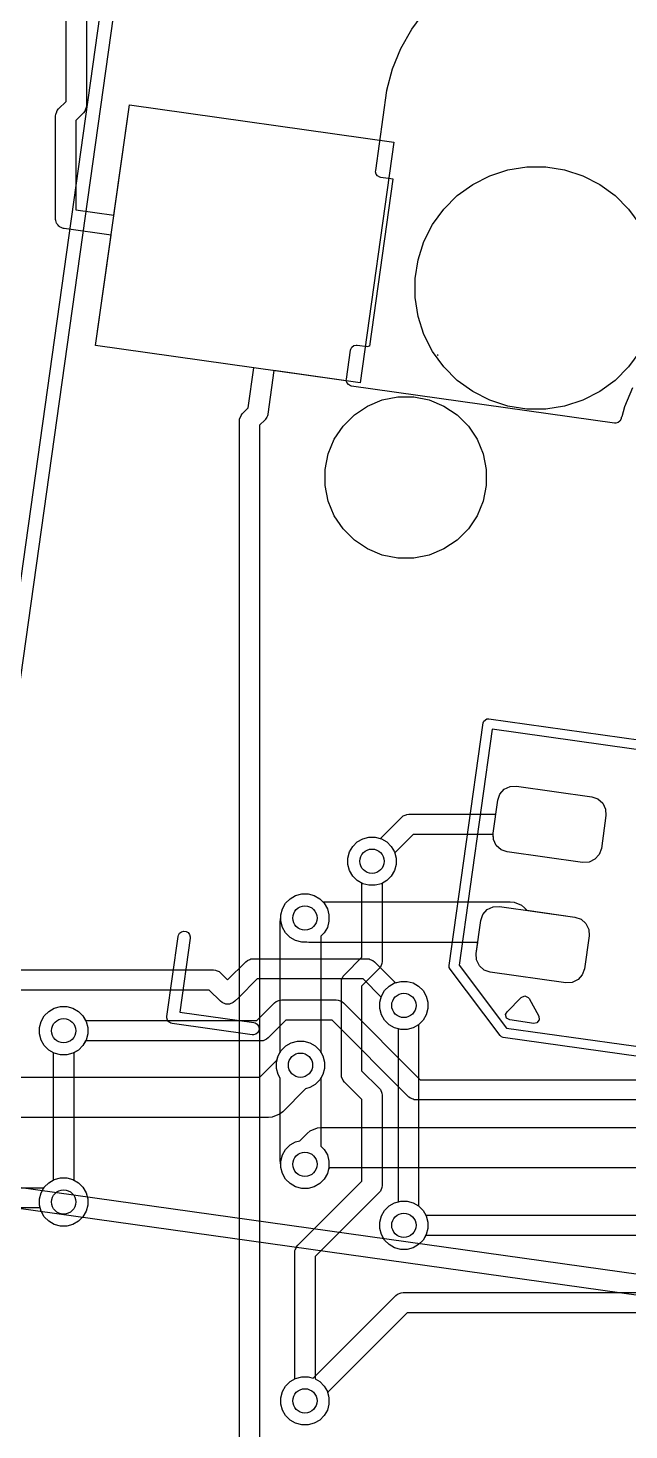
# Model space of a CAD drawing. Header units: millimetres. Extents: x 14 to 286, y -133 to -45.
# Drawn here: x 84.28 to 91.7, y -108.52 to -91.22 of the extents above; entities that cross this region are included whole.
import ezdxf

# ---------------------------------------------------------------- set-up
doc = ezdxf.new("R2010")
doc.units = ezdxf.units.MM
for name, color, linetype, true_color in [('B.Cu', 153, 'CONTINUOUS', 0x4d7fc4), ('B.Mask', 4, 'CONTINUOUS', 0x02ffee), ('B.Paste', 132, 'CONTINUOUS', 0x00c2c2), ('B.Silkscreen', 31, 'CONTINUOUS', 0xe8b2a7), ('F.Cu', 13, 'CONTINUOUS', 0xc83434), ('F.Mask', 201, 'CONTINUOUS', 0xd864ff), ('F.Paste', 253, 'CONTINUOUS', 0xb4a09a), ('F.Silkscreen', 41, 'CONTINUOUS', 0xf2eda1), ('User.Drawings', 9, 'CONTINUOUS', 0xc2c2c2)]:
    doc.layers.add(name, color=color, linetype=linetype, true_color=true_color)

msp = doc.modelspace()

# ---------------------------------------------------------------- linework, layer by layer
at = {"layer": 'B.Cu', "linetype": 'CONTINUOUS'}
for p, q in [((84.7488, -92.123724), (84.7488, -90.912577)), ((84.9988, -90.912577), (84.9988, -92.1755)), ((84.627751, -92.263888), (84.638866, -92.237054)), ((84.638866, -92.237054), (84.638871, -92.237048)), ((84.638871, -92.237048), (84.654412, -92.218112)), ((84.654412, -92.218112), (84.7488, -92.123724)), ((84.992305, -92.209767), (84.977734, -92.244946)), ((84.996398, -92.199887), (84.992305, -92.209767)), ((84.9988, -92.1755), (84.996398, -92.199886)), ((84.996398, -92.199886), (84.996398, -92.199887)), ((85.337927, -93.52862), (85.529286, -92.167031)), ((85.529286, -92.167031), (88.797171, -92.626303)), ((84.6178, -92.3065), (84.620202, -92.282114)), ((84.6178, -93.5712), (84.6178, -92.3065)), ((84.620202, -92.282114), (84.625554, -92.269194)), ((84.625554, -92.269194), (84.627751, -92.263888)), ((84.962188, -92.263888), (84.8678, -92.358276)), ((84.8678, -92.358276), (84.8678, -93.46254)), ((84.977728, -92.244951), (84.962188, -92.263888)), ((84.977734, -92.244946), (84.977728, -92.244951)), ((88.797171, -92.626303), (88.379652, -95.597107)), ((84.618293, -93.576206), (84.6178, -93.5712)), ((84.618001, -93.578284), (84.618293, -93.576206)), ((84.618803, -93.581386), (84.618001, -93.578284)), ((84.620202, -93.595586), (84.618803, -93.581386)), ((84.626253, -93.610195), (84.620202, -93.595586)), ((84.630212, -93.625504), (84.626253, -93.610195)), ((84.8678, -93.46254), (85.337927, -93.52862)), ((84.635501, -93.632523), (84.630212, -93.625504)), ((84.638866, -93.640646), (84.635501, -93.632523)), ((84.650049, -93.651829), (84.638866, -93.640646)), ((84.659564, -93.664456), (84.650049, -93.651829)), ((84.667136, -93.668916), (84.659564, -93.664456)), ((84.673354, -93.675134), (84.667136, -93.668916)), ((84.687965, -93.681186), (84.673354, -93.675134)), ((84.701587, -93.68921), (84.687965, -93.681186)), ((84.715452, -93.692571), (84.701587, -93.68921)), ((84.718414, -93.693798), (84.715452, -93.692571)), ((84.720513, -93.693798), (84.718414, -93.693798)), ((84.725401, -93.694983), (84.720513, -93.693798)), ((85.303134, -93.776186), (84.725401, -93.694983)), ((85.111767, -95.137835), (85.303134, -93.776186)), ((87.067549, -95.412702), (85.111767, -95.137835)), ((86.998054, -95.907168), (87.067549, -95.412702)), ((87.315115, -95.447495), (87.239783, -95.983497)), ((88.379652, -95.597107), (87.315115, -95.447495)), ((86.890002, -96.045014), (86.908666, -95.999954)), ((86.908666, -95.999954), (86.908671, -95.999948)), ((86.908671, -95.999948), (86.924212, -95.981012)), ((86.924212, -95.981012), (86.998054, -95.907168)), ((87.219375, -96.036104), (87.211137, -96.046142)), ((87.219934, -96.035546), (87.219375, -96.036104)), ((87.225985, -96.020936), (87.219934, -96.035546)), ((87.234011, -96.007312), (87.225985, -96.020936)), ((87.237371, -95.993447), (87.234011, -96.007312)), ((87.238598, -95.990486), (87.237371, -95.993447)), ((87.239783, -95.983497), (87.238598, -95.988386)), ((87.238598, -95.988386), (87.238598, -95.990486)), ((86.8876, -96.0694), (86.890002, -96.045014)), ((86.8876, -110.4921), (86.8876, -96.0694)), ((87.204288, -96.054489), (87.1376, -96.121176)), ((87.1376, -96.121176), (87.1376, -110.440323)), ((87.207319, -96.050795), (87.204288, -96.054489)), ((87.209257, -96.049335), (87.207319, -96.050795)), ((87.211137, -96.046142), (87.209257, -96.049335)), ((88.343572, -101.265494), (88.411395, -101.226336)), ((88.411395, -101.226336), (88.487042, -101.206067)), ((88.487042, -101.206067), (88.565358, -101.206067)), ((88.565358, -101.206067), (88.641005, -101.226336)), ((88.641005, -101.226336), (88.708828, -101.265494)), ((88.228767, -101.464342), (88.249036, -101.388695)), ((88.249036, -101.388695), (88.288194, -101.320872)), ((88.288194, -101.320872), (88.343572, -101.265494)), ((88.708828, -101.265494), (88.764206, -101.320872)), ((88.764206, -101.320872), (88.803364, -101.388695)), ((88.803364, -101.388695), (88.823633, -101.464342)), ((88.228767, -101.542658), (88.228767, -101.464342)), ((88.249036, -101.618305), (88.228767, -101.542658)), ((88.823633, -101.542658), (88.803364, -101.618305)), ((88.823633, -101.464342), (88.823633, -101.542658)), ((88.288194, -101.686128), (88.249036, -101.618305)), ((88.343572, -101.741506), (88.288194, -101.686128)), ((88.4012, -101.774777), (88.343572, -101.741506)), ((88.708828, -101.741506), (88.6512, -101.774777)), ((88.764206, -101.686128), (88.708828, -101.741506)), ((88.803364, -101.618305), (88.764206, -101.686128)), ((87.514472, -101.967194), (87.582295, -101.928036)), ((87.582295, -101.928036), (87.657942, -101.907767)), ((87.657942, -101.907767), (87.736258, -101.907767)), ((87.736258, -101.907767), (87.811905, -101.928036)), ((87.811905, -101.928036), (87.879728, -101.967194)), ((88.4012, -102.688423), (88.4012, -101.774777)), ((88.6512, -101.774777), (88.6512, -102.7402)), ((87.399667, -102.166042), (87.419936, -102.090395)), ((87.419936, -102.090395), (87.459094, -102.022572)), ((87.459094, -102.022572), (87.514472, -101.967194)), ((87.879728, -101.967194), (87.935106, -102.022572)), ((87.935106, -102.022572), (87.974264, -102.090395)), ((87.974264, -102.090395), (87.994533, -102.166042)), ((87.3928, -102.2595), (87.397604, -102.210727)), ((87.3928, -103.859446), (87.3928, -102.2595)), ((87.397604, -102.210727), (87.399667, -102.205746)), ((87.399667, -102.205746), (87.399667, -102.166042)), ((87.994533, -102.244358), (87.974264, -102.320005)), ((87.994533, -102.166042), (87.994533, -102.244358)), ((87.935106, -102.387828), (87.8928, -102.430134)), ((87.8928, -102.430134), (87.8928, -103.859446)), ((87.974264, -102.320005), (87.935106, -102.387828)), ((88.184512, -102.905112), (88.4012, -102.688423)), ((88.648798, -102.764586), (88.630134, -102.809646)), ((88.6512, -102.7402), (88.648798, -102.764586)), ((88.150302, -102.969114), (88.168966, -102.924054)), ((88.168966, -102.924054), (88.168971, -102.924048)), ((88.168971, -102.924048), (88.184512, -102.905112)), ((88.614588, -102.828589), (88.3979, -103.045276)), ((88.630133, -102.809647), (88.614588, -102.828589)), ((88.630134, -102.809646), (88.630133, -102.809647)), ((88.1479, -102.9935), (88.150302, -102.969114)), ((88.1479, -104.1407), (88.1479, -102.9935)), ((88.3979, -103.045276), (88.3979, -104.088924)), ((88.642036, -103.168895), (88.681194, -103.101072)), ((88.681194, -103.101072), (88.736572, -103.045694)), ((88.736572, -103.045694), (88.804395, -103.006536)), ((88.804395, -103.006536), (88.880042, -102.986267)), ((88.880042, -102.986267), (88.958358, -102.986267)), ((88.958358, -102.986267), (89.034005, -103.006536)), ((89.034005, -103.006536), (89.101828, -103.045694)), ((89.101828, -103.045694), (89.157206, -103.101072)), ((89.157206, -103.101072), (89.196364, -103.168895)), ((84.602295, -103.319136), (84.677942, -103.298867)), ((84.677942, -103.298867), (84.756258, -103.298867)), ((84.756258, -103.298867), (84.831905, -103.319136)), ((88.621767, -103.244542), (88.642036, -103.168895)), ((88.621767, -103.322858), (88.621767, -103.244542)), ((89.196364, -103.168895), (89.216633, -103.244542)), ((89.216633, -103.244542), (89.216633, -103.322858)), ((84.419667, -103.557142), (84.439936, -103.481495)), ((84.439936, -103.481495), (84.479094, -103.413672)), ((84.479094, -103.413672), (84.534472, -103.358294)), ((84.534472, -103.358294), (84.602295, -103.319136)), ((84.831905, -103.319136), (84.899728, -103.358294)), ((84.899728, -103.358294), (84.955106, -103.413672)), ((84.955106, -103.413672), (84.994264, -103.481495)), ((84.994264, -103.481495), (85.014533, -103.557142)), ((88.642036, -103.398505), (88.621767, -103.322858)), ((88.681194, -103.466328), (88.642036, -103.398505)), ((88.736572, -103.521706), (88.681194, -103.466328)), ((89.157206, -103.466328), (89.101828, -103.521706)), ((89.196364, -103.398505), (89.157206, -103.466328)), ((89.216633, -103.322858), (89.196364, -103.398505)), ((84.419667, -103.635458), (84.419667, -103.557142)), ((84.439936, -103.711105), (84.419667, -103.635458)), ((85.014533, -103.635458), (84.994264, -103.711105)), ((85.014533, -103.557142), (85.014533, -103.635458)), ((88.804395, -103.560864), (88.736572, -103.521706)), ((88.8514, -103.573458), (88.804395, -103.560864)), ((88.8514, -105.707441), (88.8514, -103.573458)), ((89.101828, -103.521706), (89.1014, -103.521953)), ((89.1014, -103.521953), (89.1014, -105.758946)), ((84.479094, -103.778928), (84.439936, -103.711105)), ((84.534472, -103.834306), (84.479094, -103.778928)), ((84.955106, -103.778928), (84.899728, -103.834306)), ((84.994264, -103.711105), (84.955106, -103.778928)), ((84.5921, -103.867577), (84.534472, -103.834306)), ((84.5921, -105.438622), (84.5921, -103.867577)), ((84.899728, -103.834306), (84.8421, -103.867577)), ((84.8421, -103.867577), (84.8421, -105.438622)), ((87.345367, -103.982142), (87.365636, -103.906495)), ((87.345367, -104.060458), (87.345367, -103.982142)), ((87.365636, -103.906495), (87.3928, -103.859446)), ((87.8928, -103.859446), (87.919964, -103.906495)), ((87.919964, -103.906495), (87.940233, -103.982142)), ((87.940233, -103.982142), (87.940233, -104.060458)), ((87.365636, -104.136105), (87.345367, -104.060458)), ((87.3928, -104.183153), (87.365636, -104.136105)), ((87.919964, -104.136105), (87.8928, -104.183153)), ((87.940233, -104.060458), (87.919964, -104.136105)), ((88.150302, -104.165086), (88.1479, -104.1407)), ((88.168966, -104.210146), (88.150302, -104.165086)), ((88.3979, -104.088924), (88.613088, -104.304112)), ((87.3928, -105.19), (87.3928, -104.183153)), ((87.8928, -104.183153), (87.8928, -105.019366)), ((88.168971, -104.210151), (88.168966, -104.210146)), ((88.184512, -104.229088), (88.168971, -104.210151)), ((88.3997, -104.444276), (88.184512, -104.229088)), ((88.613088, -104.304112), (88.628628, -104.323048)), ((88.628628, -104.323048), (88.628634, -104.323054)), ((88.628634, -104.323054), (88.647298, -104.368114)), ((88.3997, -105.453724), (88.3997, -104.444276)), ((88.647298, -104.368114), (88.6497, -104.3925)), ((88.6497, -104.3925), (88.6497, -105.5055)), ((87.8928, -105.019366), (87.935106, -105.061672)), ((87.397604, -105.238773), (87.3928, -105.19)), ((87.935106, -105.061672), (87.974264, -105.129495)), ((87.974264, -105.129495), (87.994533, -105.205142)), ((87.994533, -105.205142), (87.994533, -105.283458)), ((87.399667, -105.243753), (87.397604, -105.238773)), ((87.399667, -105.283458), (87.399667, -105.243753)), ((87.419936, -105.359105), (87.399667, -105.283458)), ((87.459094, -105.426928), (87.419936, -105.359105)), ((87.974264, -105.359105), (87.935106, -105.426928)), ((87.994533, -105.283458), (87.974264, -105.359105)), ((84.439936, -105.595095), (84.479094, -105.527272)), ((84.479094, -105.527272), (84.534472, -105.471894)), ((84.534472, -105.471894), (84.5921, -105.438622)), ((84.8421, -105.438622), (84.899728, -105.471894)), ((84.899728, -105.471894), (84.955106, -105.527272)), ((84.955106, -105.527272), (84.994264, -105.595095)), ((87.514472, -105.482306), (87.459094, -105.426928)), ((87.582295, -105.521464), (87.514472, -105.482306)), ((87.657942, -105.541733), (87.582295, -105.521464)), ((87.608712, -106.244712), (88.3997, -105.453724)), ((87.736258, -105.541733), (87.657942, -105.541733)), ((87.811905, -105.521464), (87.736258, -105.541733)), ((87.879728, -105.482306), (87.811905, -105.521464)), ((87.935106, -105.426928), (87.879728, -105.482306)), ((88.647298, -105.529886), (88.628634, -105.574946)), ((88.6497, -105.5055), (88.647298, -105.529886)), ((84.419667, -105.670742), (84.439936, -105.595095)), ((84.419667, -105.749058), (84.419667, -105.670742)), ((84.994264, -105.595095), (85.014533, -105.670742)), ((85.014533, -105.670742), (85.014533, -105.749058)), ((88.613088, -105.593888), (87.8221, -106.384876)), ((88.628628, -105.574951), (88.613088, -105.593888)), ((88.628634, -105.574946), (88.628628, -105.574951)), ((88.736572, -105.759194), (88.804395, -105.720036)), ((88.804395, -105.720036), (88.8514, -105.707441)), ((84.439936, -105.824705), (84.419667, -105.749058)), ((84.479094, -105.892528), (84.439936, -105.824705)), ((84.534472, -105.947906), (84.479094, -105.892528)), ((84.955106, -105.892528), (84.899728, -105.947906)), ((84.994264, -105.824705), (84.955106, -105.892528)), ((85.014533, -105.749058), (84.994264, -105.824705)), ((88.621767, -105.958042), (88.642036, -105.882395)), ((88.642036, -105.882395), (88.681194, -105.814572)), ((88.681194, -105.814572), (88.736572, -105.759194)), ((89.1014, -105.758946), (89.101828, -105.759194)), ((89.101828, -105.759194), (89.157206, -105.814572)), ((89.157206, -105.814572), (89.196364, -105.882395)), ((89.196364, -105.882395), (89.216633, -105.958042)), ((84.602295, -105.987064), (84.534472, -105.947906)), ((84.677942, -106.007333), (84.602295, -105.987064)), ((84.756258, -106.007333), (84.677942, -106.007333)), ((84.831905, -105.987064), (84.756258, -106.007333)), ((84.899728, -105.947906), (84.831905, -105.987064)), ((88.621767, -106.036358), (88.621767, -105.958042)), ((88.642036, -106.112005), (88.621767, -106.036358)), ((89.216633, -106.036358), (89.196364, -106.112005)), ((89.216633, -105.958042), (89.216633, -106.036358)), ((87.593171, -106.263648), (87.608712, -106.244712)), ((88.681194, -106.179828), (88.642036, -106.112005)), ((88.736572, -106.235206), (88.681194, -106.179828)), ((88.804395, -106.274364), (88.736572, -106.235206)), ((89.101828, -106.235206), (89.034005, -106.274364)), ((89.157206, -106.179828), (89.101828, -106.235206)), ((89.196364, -106.112005), (89.157206, -106.179828)), ((87.5721, -106.3331), (87.574502, -106.308714)), ((87.5721, -107.893622), (87.5721, -106.3331)), ((87.574502, -106.308714), (87.577737, -106.300905)), ((87.577737, -106.300905), (87.583432, -106.287154)), ((87.583432, -106.287154), (87.593166, -106.263654)), ((87.593166, -106.263654), (87.593171, -106.263648)), ((87.8221, -106.384876), (87.8221, -107.893622)), ((88.880042, -106.294633), (88.804395, -106.274364)), ((88.958358, -106.294633), (88.880042, -106.294633)), ((89.034005, -106.274364), (88.958358, -106.294633)), ((87.419936, -108.050095), (87.459094, -107.982272)), ((87.459094, -107.982272), (87.514472, -107.926894)), ((87.514472, -107.926894), (87.5721, -107.893622)), ((87.8221, -107.893622), (87.879728, -107.926894)), ((87.879728, -107.926894), (87.935106, -107.982272)), ((87.935106, -107.982272), (87.974264, -108.050095)), ((87.399667, -108.125742), (87.419936, -108.050095)), ((87.399667, -108.204058), (87.399667, -108.125742)), ((87.974264, -108.050095), (87.994533, -108.125742)), ((87.994533, -108.125742), (87.994533, -108.204058)), ((87.419936, -108.279705), (87.399667, -108.204058)), ((87.459094, -108.347528), (87.419936, -108.279705)), ((87.974264, -108.279705), (87.935106, -108.347528)), ((87.994533, -108.204058), (87.974264, -108.279705)), ((87.514472, -108.402906), (87.459094, -108.347528)), ((87.582295, -108.442064), (87.514472, -108.402906)), ((87.657942, -108.462333), (87.582295, -108.442064)), ((87.736258, -108.462333), (87.657942, -108.462333)), ((87.811905, -108.442064), (87.736258, -108.462333)), ((87.879728, -108.402906), (87.811905, -108.442064)), ((87.935106, -108.347528), (87.879728, -108.402906))]:
    msp.add_line(p, q, dxfattribs=at)
at = {"layer": 'B.Cu'}
for centre in [(88.5262, -101.5035), (87.6971, -102.2052), (88.9192, -103.2837), (84.7171, -103.5963), (87.6428, -104.0213), (87.6971, -105.2443), (84.7171, -105.7099), (88.9192, -105.9972), (87.6971, -108.1649)]:
    msp.add_circle(centre, 0.15, dxfattribs=at)
at = {"layer": 'B.Mask', "linetype": 'CONTINUOUS'}
for p, q in [((85.111767, -95.137835), (85.529286, -92.167031)), ((85.529286, -92.167031), (88.797171, -92.626303)), ((88.797171, -92.626303), (88.379652, -95.597107)), ((89.76973, -93.14931), (89.979453, -93.042451)), ((89.979453, -93.042451), (90.20331, -92.969715)), ((90.20331, -92.969715), (90.435789, -92.932894)), ((90.435789, -92.932894), (90.671167, -92.932894)), ((90.671167, -92.932894), (90.903646, -92.969715)), ((90.903646, -92.969715), (91.127503, -93.042451)), ((91.127503, -93.042451), (91.337226, -93.14931)), ((89.579306, -93.287661), (89.76973, -93.14931)), ((91.337226, -93.14931), (91.52765, -93.287661)), ((89.412869, -93.454098), (89.579306, -93.287661)), ((91.52765, -93.287661), (91.694087, -93.454098)), ((89.274518, -93.644522), (89.412869, -93.454098)), ((91.694087, -93.454098), (91.832438, -93.644522)), ((89.167659, -93.854245), (89.274518, -93.644522)), ((89.094923, -94.078102), (89.167659, -93.854245)), ((89.058102, -94.310581), (89.094923, -94.078102)), ((89.058102, -94.545959), (89.058102, -94.310581)), ((89.094923, -94.778438), (89.058102, -94.545959)), ((89.167659, -95.002295), (89.094923, -94.778438)), ((89.274518, -95.212018), (89.167659, -95.002295)), ((88.379652, -95.597107), (85.111767, -95.137835)), ((89.412869, -95.402442), (89.274518, -95.212018)), ((91.832438, -95.212018), (91.694087, -95.402442)), ((89.579306, -95.568879), (89.412869, -95.402442)), ((91.694087, -95.402442), (91.52765, -95.568879)), ((89.76973, -95.70723), (89.579306, -95.568879)), ((91.52765, -95.568879), (91.337226, -95.70723)), ((88.470941, -95.88488), (88.652053, -95.809861)), ((88.652053, -95.809861), (88.844321, -95.771616)), ((88.844321, -95.771616), (89.040355, -95.771616)), ((89.040355, -95.771616), (89.232623, -95.809861)), ((89.232623, -95.809861), (89.413735, -95.88488)), ((89.979453, -95.814089), (89.76973, -95.70723)), ((90.20331, -95.886825), (89.979453, -95.814089)), ((91.127503, -95.814089), (90.903646, -95.886825)), ((91.337226, -95.70723), (91.127503, -95.814089)), ((88.169328, -96.132408), (88.307945, -95.993791)), ((88.307945, -95.993791), (88.470941, -95.88488)), ((89.413735, -95.88488), (89.576731, -95.993791)), ((89.576731, -95.993791), (89.715348, -96.132408)), ((90.435789, -95.923646), (90.20331, -95.886825)), ((90.671167, -95.923646), (90.435789, -95.923646)), ((90.903646, -95.886825), (90.671167, -95.923646)), ((88.060417, -96.295404), (88.169328, -96.132408)), ((89.715348, -96.132408), (89.824259, -96.295404)), ((87.985398, -96.476516), (88.060417, -96.295404)), ((89.824259, -96.295404), (89.899278, -96.476516)), ((87.947153, -96.668784), (87.985398, -96.476516)), ((89.899278, -96.476516), (89.937523, -96.668784)), ((87.947153, -96.864818), (87.947153, -96.668784)), ((89.937523, -96.668784), (89.937523, -96.864818)), ((87.985398, -97.057086), (87.947153, -96.864818)), ((89.937523, -96.864818), (89.899278, -97.057086)), ((88.060417, -97.238198), (87.985398, -97.057086)), ((89.899278, -97.057086), (89.824259, -97.238198)), ((88.169328, -97.401194), (88.060417, -97.238198)), ((89.824259, -97.238198), (89.715348, -97.401194)), ((88.307945, -97.539811), (88.169328, -97.401194)), ((89.715348, -97.401194), (89.576731, -97.539811)), ((88.470941, -97.648722), (88.307945, -97.539811)), ((89.576731, -97.539811), (89.413735, -97.648722)), ((88.652053, -97.723741), (88.470941, -97.648722)), ((88.844321, -97.761986), (88.652053, -97.723741)), ((89.040355, -97.761986), (88.844321, -97.761986)), ((89.232623, -97.723741), (89.040355, -97.761986)), ((89.413735, -97.648722), (89.232623, -97.723741))]:
    msp.add_line(p, q, dxfattribs=at)
at = {"layer": 'B.Paste', "linetype": 'CONTINUOUS'}
for p, q in [((85.111767, -95.137835), (85.529286, -92.167031)), ((85.529286, -92.167031), (88.797171, -92.626303)), ((88.797171, -92.626303), (88.379652, -95.597107)), ((88.379652, -95.597107), (85.111767, -95.137835))]:
    msp.add_line(p, q, dxfattribs=at)
at = {"layer": 'B.Silkscreen', "linetype": 'CONTINUOUS'}
for p, q in [((89.015905, -91.233308), (89.179874, -91.016601)), ((88.881626, -91.469564), (89.015905, -91.233308)), ((88.779332, -91.721326), (88.881626, -91.469564)), ((88.710776, -91.984286), (88.779332, -91.721326)), ((88.570989, -92.978249), (88.710162, -91.987981)), ((88.710162, -91.987981), (88.710871, -91.985051)), ((88.710871, -91.985051), (88.710776, -91.984286)), ((88.498911, -95.143724), (88.788314, -93.084528)), ((88.570379, -92.992939), (88.570989, -92.978249)), ((88.577707, -93.021271), (88.570379, -92.992939)), ((88.595318, -93.044641), (88.577707, -93.021271)), ((88.620532, -93.059494), (88.595318, -93.044641)), ((88.634821, -93.062957), (88.620532, -93.059494)), ((88.788314, -93.084528), (88.634821, -93.062957)), ((88.262704, -95.18216), (88.277557, -95.156946)), ((88.277557, -95.156946), (88.300927, -95.139335)), ((88.300927, -95.139335), (88.302454, -95.13894)), ((88.302454, -95.13894), (88.329259, -95.132007)), ((88.329259, -95.132007), (88.343949, -95.132617)), ((88.343949, -95.132617), (88.469328, -95.150238)), ((88.469328, -95.150238), (88.495123, -95.143567)), ((88.495123, -95.143567), (88.498911, -95.143724)), ((88.209139, -95.552946), (88.259241, -95.19645)), ((88.259241, -95.19645), (88.262704, -95.18216)), ((89.33411, -95.251424), (89.333059, -95.25648)), ((89.333059, -95.25648), (89.343407, -95.257934)), ((89.343407, -95.257934), (89.33411, -95.251424)), ((88.208529, -95.567636), (88.209139, -95.552946)), ((88.215857, -95.595968), (88.208529, -95.567636)), ((88.233468, -95.619338), (88.215857, -95.595968)), ((88.258682, -95.634191), (88.233468, -95.619338)), ((88.272971, -95.637654), (88.258682, -95.634191)), ((91.52105, -96.094142), (88.272971, -95.637654)), ((91.74399, -95.659502), (91.644979, -95.896012)), ((91.604634, -96.027954), (91.602295, -96.044599)), ((91.610318, -96.019437), (91.604634, -96.027954)), ((91.644979, -95.896012), (91.610318, -96.019437)), ((91.53574, -96.094752), (91.52105, -96.094142)), ((91.564072, -96.087424), (91.53574, -96.094752)), ((91.587442, -96.069813), (91.564072, -96.087424)), ((91.602295, -96.044599), (91.587442, -96.069813))]:
    msp.add_line(p, q, dxfattribs=at)
at = {"layer": 'F.Cu', "linetype": 'CONTINUOUS'}
for p, q in [((90.078199, -100.751105), (90.10457, -100.67559)), ((90.10457, -100.67559), (90.157831, -100.615915)), ((90.157831, -100.615915), (90.229876, -100.581166)), ((90.229876, -100.581166), (90.309734, -100.576631)), ((90.309734, -100.576631), (91.240586, -100.707453)), ((91.240586, -100.707453), (91.316101, -100.733825)), ((90.054027, -100.9231), (90.078199, -100.751105)), ((91.316101, -100.733825), (91.375776, -100.787086)), ((91.375776, -100.787086), (91.410525, -100.859131)), ((91.410525, -100.859131), (91.41506, -100.938989)), ((88.629634, -101.223289), (88.893212, -100.959712)), ((88.893212, -100.959712), (88.912148, -100.944171)), ((88.912148, -100.944171), (88.912154, -100.944166)), ((88.912154, -100.944166), (88.949022, -100.928895)), ((88.949022, -100.928895), (88.957213, -100.925502)), ((88.957213, -100.925502), (88.957214, -100.925502)), ((88.957214, -100.925502), (88.9816, -100.9231)), ((88.9816, -100.9231), (90.054027, -100.9231)), ((91.41506, -100.938989), (91.357999, -101.344999)), ((88.343572, -101.265494), (88.411395, -101.226336)), ((88.411395, -101.226336), (88.487042, -101.206067)), ((88.487042, -101.206067), (88.565358, -101.206067)), ((88.565358, -101.206067), (88.629634, -101.223289)), ((89.033376, -101.1731), (88.80641, -101.400065)), ((90.022046, -101.1731), (89.033376, -101.1731)), ((90.025673, -101.236973), (90.022046, -101.1731)), ((88.228767, -101.464342), (88.249036, -101.388695)), ((88.249036, -101.388695), (88.288194, -101.320872)), ((88.288194, -101.320872), (88.343572, -101.265494)), ((88.80641, -101.400065), (88.823633, -101.464342)), ((90.060422, -101.309018), (90.025673, -101.236973)), ((90.120097, -101.362279), (90.060422, -101.309018)), ((90.195612, -101.388651), (90.120097, -101.362279)), ((91.126464, -101.519473), (90.195612, -101.388651)), ((91.357999, -101.344999), (91.331628, -101.420514)), ((88.228767, -101.542658), (88.228767, -101.464342)), ((88.249036, -101.618305), (88.228767, -101.542658)), ((88.823633, -101.542658), (88.803364, -101.618305)), ((88.823633, -101.464342), (88.823633, -101.542658)), ((91.206322, -101.514938), (91.126464, -101.519473)), ((91.278367, -101.480189), (91.206322, -101.514938)), ((91.331628, -101.420514), (91.278367, -101.480189)), ((88.288194, -101.686128), (88.249036, -101.618305)), ((88.343572, -101.741506), (88.288194, -101.686128)), ((88.411395, -101.780664), (88.343572, -101.741506)), ((88.708828, -101.741506), (88.641005, -101.780664)), ((88.764206, -101.686128), (88.708828, -101.741506)), ((88.803364, -101.618305), (88.764206, -101.686128)), ((87.514472, -101.967194), (87.582295, -101.928036)), ((87.582295, -101.928036), (87.657942, -101.907767)), ((87.657942, -101.907767), (87.736258, -101.907767)), ((87.736258, -101.907767), (87.811905, -101.928036)), ((87.811905, -101.928036), (87.879728, -101.967194)), ((88.487042, -101.800933), (88.411395, -101.780664)), ((88.565358, -101.800933), (88.487042, -101.800933)), ((88.641005, -101.780664), (88.565358, -101.800933)), ((87.399667, -102.166042), (87.419936, -102.090395)), ((87.419936, -102.090395), (87.459094, -102.022572)), ((87.459094, -102.022572), (87.514472, -101.967194)), ((87.879728, -101.967194), (87.917834, -102.0053)), ((87.917834, -102.0053), (90.2311, -102.0053)), ((90.2311, -102.0053), (90.279873, -102.010104)), ((90.279873, -102.010104), (90.369993, -102.047433)), ((90.369993, -102.047433), (90.369997, -102.047437)), ((90.369997, -102.047437), (90.407877, -102.078523)), ((90.407877, -102.078523), (90.438875, -102.109521)), ((87.399667, -102.244358), (87.399667, -102.166042)), ((87.419936, -102.320005), (87.399667, -102.244358)), ((90.438875, -102.109521), (91.031827, -102.192855)), ((91.031827, -102.192855), (91.107342, -102.219227)), ((91.107342, -102.219227), (91.167017, -102.272488)), ((91.167017, -102.272488), (91.201766, -102.344533)), ((87.459094, -102.387828), (87.419936, -102.320005)), ((87.514472, -102.443206), (87.459094, -102.387828)), ((87.582295, -102.482364), (87.514472, -102.443206)), ((91.206301, -102.424391), (91.14924, -102.830401)), ((91.201766, -102.344533), (91.206301, -102.424391)), ((87.657942, -102.502633), (87.582295, -102.482364)), ((87.720123, -102.502633), (87.657942, -102.502633)), ((87.7472, -102.5053), (87.720123, -102.502633)), ((89.831664, -102.5053), (87.7472, -102.5053)), ((89.812379, -102.642517), (89.831664, -102.5053)), ((86.7429, -102.967823), (86.967112, -102.743612)), ((86.967112, -102.743612), (86.986048, -102.728071)), ((86.986048, -102.728071), (86.986054, -102.728066)), ((86.986054, -102.728066), (87.018169, -102.714764)), ((87.018169, -102.714764), (87.031113, -102.709402)), ((87.031113, -102.709402), (87.031114, -102.709402)), ((87.031114, -102.709402), (87.0555, -102.707)), ((87.0555, -102.707), (88.4675, -102.707)), ((88.4675, -102.707), (88.491886, -102.709402)), ((88.491886, -102.709402), (88.491887, -102.709402)), ((88.491887, -102.709402), (88.504831, -102.714764)), ((88.504831, -102.714764), (88.536946, -102.728066)), ((88.536946, -102.728066), (88.536951, -102.728071)), ((88.536951, -102.728071), (88.555888, -102.743612)), ((88.555888, -102.743612), (88.815765, -103.003489)), ((89.816914, -102.722375), (89.812379, -102.642517)), ((89.851663, -102.79442), (89.816914, -102.722375)), ((82.0704, -102.8446), (86.5679, -102.8446)), ((86.5679, -102.8446), (86.592286, -102.847002)), ((86.592286, -102.847002), (86.592287, -102.847002)), ((86.592287, -102.847002), (86.602781, -102.851349)), ((86.602781, -102.851349), (86.637346, -102.865666)), ((86.637346, -102.865666), (86.637351, -102.865671)), ((86.637351, -102.865671), (86.656288, -102.881212)), ((86.656288, -102.881212), (86.7429, -102.967823)), ((87.107276, -102.957), (86.879292, -103.184983)), ((88.415724, -102.957), (87.107276, -102.957)), ((88.638989, -103.180265), (88.415724, -102.957)), ((89.911338, -102.847681), (89.851663, -102.79442)), ((89.986853, -102.874053), (89.911338, -102.847681)), ((90.917705, -103.004875), (89.986853, -102.874053)), ((91.069608, -102.965591), (90.997563, -103.00034)), ((91.122869, -102.905916), (91.069608, -102.965591)), ((91.14924, -102.830401), (91.122869, -102.905916)), ((86.516124, -103.0946), (82.159367, -103.0946)), ((86.654511, -103.232988), (86.516124, -103.0946)), ((88.815765, -103.003489), (88.880042, -102.986267)), ((88.880042, -102.986267), (88.958358, -102.986267)), ((88.958358, -102.986267), (89.034005, -103.006536)), ((89.034005, -103.006536), (89.101828, -103.045694)), ((89.101828, -103.045694), (89.157206, -103.101072)), ((89.157206, -103.101072), (89.196364, -103.168895)), ((90.997563, -103.00034), (90.917705, -103.004875)), ((84.602295, -103.319136), (84.677942, -103.298867)), ((84.677942, -103.298867), (84.756258, -103.298867)), ((84.756258, -103.298867), (84.831905, -103.319136)), ((86.673453, -103.248533), (86.654511, -103.232988)), ((86.718513, -103.267198), (86.673453, -103.248533)), ((86.767287, -103.267198), (86.718513, -103.267198)), ((86.812346, -103.248533), (86.767287, -103.267198)), ((86.831288, -103.232988), (86.812346, -103.248533)), ((86.879288, -103.184989), (86.831288, -103.232988)), ((86.879292, -103.184983), (86.879288, -103.184989)), ((87.103424, -103.4713), (87.323112, -103.251612)), ((87.323112, -103.251612), (87.342048, -103.236071)), ((87.342048, -103.236071), (87.342054, -103.236066)), ((87.342054, -103.236066), (87.373915, -103.222868)), ((87.373915, -103.222868), (87.387113, -103.217402)), ((87.387113, -103.217402), (87.387114, -103.217402)), ((87.387114, -103.217402), (87.4115, -103.215)), ((87.4115, -103.215), (88.084, -103.215)), ((88.084, -103.215), (88.108386, -103.217402)), ((88.108386, -103.217402), (88.108387, -103.217402)), ((88.108387, -103.217402), (88.121584, -103.222868)), ((88.121584, -103.222868), (88.153446, -103.236066)), ((88.153446, -103.236066), (88.153451, -103.236071)), ((88.153451, -103.236071), (88.172388, -103.251612)), ((88.172388, -103.251612), (89.121376, -104.2006)), ((88.621767, -103.244542), (88.638989, -103.180265)), ((88.621767, -103.322858), (88.621767, -103.244542)), ((89.196364, -103.168895), (89.216633, -103.244542)), ((89.216633, -103.244542), (89.216633, -103.322858)), ((84.419667, -103.557142), (84.439936, -103.481495)), ((84.439936, -103.481495), (84.479094, -103.413672)), ((84.479094, -103.413672), (84.534472, -103.358294)), ((84.534472, -103.358294), (84.602295, -103.319136)), ((84.831905, -103.319136), (84.899728, -103.358294)), ((84.899728, -103.358294), (84.955106, -103.413672)), ((84.955106, -103.413672), (84.988378, -103.4713)), ((84.988378, -103.4713), (87.103424, -103.4713)), ((87.463276, -103.465), (87.243588, -103.684688)), ((88.032224, -103.465), (87.463276, -103.465)), ((88.981212, -104.413988), (88.032224, -103.465)), ((88.642036, -103.398505), (88.621767, -103.322858)), ((88.681194, -103.466328), (88.642036, -103.398505)), ((88.736572, -103.521706), (88.681194, -103.466328)), ((89.157206, -103.466328), (89.101828, -103.521706)), ((89.196364, -103.398505), (89.157206, -103.466328)), ((89.216633, -103.322858), (89.196364, -103.398505)), ((84.419667, -103.635458), (84.419667, -103.557142)), ((84.439936, -103.711105), (84.419667, -103.635458)), ((88.804395, -103.560864), (88.736572, -103.521706)), ((88.880042, -103.581133), (88.804395, -103.560864)), ((88.958358, -103.581133), (88.880042, -103.581133)), ((89.034005, -103.560864), (88.958358, -103.581133)), ((89.101828, -103.521706), (89.034005, -103.560864)), ((84.479094, -103.778928), (84.439936, -103.711105)), ((84.534472, -103.834306), (84.479094, -103.778928)), ((84.955106, -103.778928), (84.899728, -103.834306)), ((84.988378, -103.7213), (84.955106, -103.778928)), ((87.1552, -103.7213), (84.988378, -103.7213)), ((87.179586, -103.718898), (87.1552, -103.7213)), ((87.179587, -103.718898), (87.179586, -103.718898)), ((87.1984, -103.711105), (87.179587, -103.718898)), ((87.224646, -103.700234), (87.1984, -103.711105)), ((87.224651, -103.700228), (87.224646, -103.700234)), ((87.243588, -103.684688), (87.224651, -103.700228)), ((87.404794, -103.838672), (87.460172, -103.783294)), ((87.460172, -103.783294), (87.527995, -103.744136)), ((87.527995, -103.744136), (87.603642, -103.723867)), ((87.603642, -103.723867), (87.681958, -103.723867)), ((87.681958, -103.723867), (87.757605, -103.744136)), ((87.757605, -103.744136), (87.825428, -103.783294)), ((87.825428, -103.783294), (87.880806, -103.838672)), ((84.602295, -103.873464), (84.534472, -103.834306)), ((84.677942, -103.893733), (84.602295, -103.873464)), ((84.756258, -103.893733), (84.677942, -103.893733)), ((84.831905, -103.873464), (84.756258, -103.893733)), ((84.899728, -103.834306), (84.831905, -103.873464)), ((87.142146, -104.1684), (87.351575, -103.95897)), ((87.351575, -103.95897), (87.365636, -103.906495)), ((87.365636, -103.906495), (87.404794, -103.838672)), ((87.880806, -103.838672), (87.919964, -103.906495)), ((87.919964, -103.906495), (87.940233, -103.982142)), ((87.940233, -103.982142), (87.940233, -104.060458)), ((79.260054, -104.1684), (87.142146, -104.1684)), ((87.919964, -104.136105), (87.880806, -104.203928)), ((87.940233, -104.060458), (87.919964, -104.136105)), ((87.705129, -104.312524), (87.422477, -104.595177)), ((87.757605, -104.298464), (87.705129, -104.312524)), ((87.825428, -104.259306), (87.757605, -104.298464)), ((87.880806, -104.203928), (87.825428, -104.259306)), ((89.121376, -104.2006), (94.820824, -104.2006)), ((89.000148, -104.429528), (88.981212, -104.413988)), ((89.000154, -104.429534), (89.000148, -104.429528)), ((89.032015, -104.442731), (89.000154, -104.429534)), ((89.045213, -104.448198), (89.032015, -104.442731)), ((89.045214, -104.448198), (89.045213, -104.448198)), ((89.0696, -104.4506), (89.045214, -104.448198)), ((94.8726, -104.4506), (89.0696, -104.4506)), ((87.2457, -104.6684), (79.1565, -104.6684)), ((87.294473, -104.663596), (87.2457, -104.6684)), ((87.384593, -104.626267), (87.294473, -104.663596)), ((87.384597, -104.626262), (87.384593, -104.626267)), ((87.422477, -104.595177), (87.384597, -104.626262)), ((87.634771, -104.953075), (87.724824, -104.863023)), ((87.724824, -104.863023), (87.762708, -104.831932)), ((87.762708, -104.831932), (87.852828, -104.794603)), ((87.852828, -104.794603), (87.852837, -104.794603)), ((87.852837, -104.794603), (87.9016, -104.7898)), ((87.9016, -104.7898), (108.797246, -104.7898)), ((87.459094, -105.061672), (87.514472, -105.006294)), ((87.514472, -105.006294), (87.582295, -104.967136)), ((87.582295, -104.967136), (87.634771, -104.953075)), ((87.399667, -105.205142), (87.419936, -105.129495)), ((87.399667, -105.283458), (87.399667, -105.205142)), ((87.419936, -105.129495), (87.459094, -105.061672)), ((87.419936, -105.359105), (87.399667, -105.283458)), ((87.459094, -105.426928), (87.419936, -105.359105)), ((87.974264, -105.359105), (87.935106, -105.426928)), ((87.988324, -105.306628), (87.974264, -105.359105)), ((88.005153, -105.2898), (87.988324, -105.306628)), ((108.686333, -105.2898), (88.005153, -105.2898)), ((83.3194, -105.5339), (84.475267, -105.5339)), ((84.475267, -105.5339), (84.479094, -105.527272)), ((84.479094, -105.527272), (84.534472, -105.471894)), ((84.534472, -105.471894), (84.602295, -105.432736)), ((84.602295, -105.432736), (84.677942, -105.412467)), ((84.677942, -105.412467), (84.756258, -105.412467)), ((84.756258, -105.412467), (84.831905, -105.432736)), ((84.831905, -105.432736), (84.899728, -105.471894)), ((84.899728, -105.471894), (84.955106, -105.527272)), ((84.955106, -105.527272), (84.994264, -105.595095)), ((87.514472, -105.482306), (87.459094, -105.426928)), ((87.582295, -105.521464), (87.514472, -105.482306)), ((87.657942, -105.541733), (87.582295, -105.521464)), ((87.736258, -105.541733), (87.657942, -105.541733)), ((87.811905, -105.521464), (87.736258, -105.541733)), ((87.879728, -105.482306), (87.811905, -105.521464)), ((87.935106, -105.426928), (87.879728, -105.482306)), ((84.994264, -105.595095), (85.014533, -105.670742)), ((85.014533, -105.670742), (85.014533, -105.749058)), ((88.736572, -105.759194), (88.804395, -105.720036)), ((88.804395, -105.720036), (88.880042, -105.699767)), ((88.880042, -105.699767), (88.958358, -105.699767)), ((88.958358, -105.699767), (89.034005, -105.720036)), ((89.034005, -105.720036), (89.101828, -105.759194)), ((84.429003, -105.7839), (83.371176, -105.7839)), ((84.439936, -105.824705), (84.429003, -105.7839)), ((84.479094, -105.892528), (84.439936, -105.824705)), ((84.534472, -105.947906), (84.479094, -105.892528)), ((84.955106, -105.892528), (84.899728, -105.947906)), ((84.994264, -105.824705), (84.955106, -105.892528)), ((85.014533, -105.749058), (84.994264, -105.824705)), ((88.621767, -105.958042), (88.642036, -105.882395)), ((88.642036, -105.882395), (88.681194, -105.814572)), ((88.681194, -105.814572), (88.736572, -105.759194)), ((89.101828, -105.759194), (89.157206, -105.814572)), ((89.157206, -105.814572), (89.190478, -105.8722)), ((89.190478, -105.8722), (99.582982, -105.8722)), ((84.602295, -105.987064), (84.534472, -105.947906)), ((84.677942, -106.007333), (84.602295, -105.987064)), ((84.756258, -106.007333), (84.677942, -106.007333)), ((84.831905, -105.987064), (84.756258, -106.007333)), ((84.899728, -105.947906), (84.831905, -105.987064)), ((88.621767, -106.036358), (88.621767, -105.958042)), ((88.642036, -106.112005), (88.621767, -106.036358)), ((88.681194, -106.179828), (88.642036, -106.112005)), ((88.736572, -106.235206), (88.681194, -106.179828)), ((88.804395, -106.274364), (88.736572, -106.235206)), ((89.101828, -106.235206), (89.034005, -106.274364)), ((89.157206, -106.179828), (89.101828, -106.235206)), ((89.190478, -106.1222), (89.157206, -106.179828)), ((99.547847, -106.1222), (89.190478, -106.1222)), ((88.880042, -106.294633), (88.804395, -106.274364)), ((88.958358, -106.294633), (88.880042, -106.294633)), ((89.034005, -106.274364), (88.958358, -106.294633)), ((87.800534, -107.884689), (88.820412, -106.864811)), ((88.820412, -106.864811), (88.839354, -106.849266)), ((88.839354, -106.849266), (88.884414, -106.830602)), ((88.884414, -106.830602), (88.9088, -106.8282)), ((88.9088, -106.8282), (113.727024, -106.8282)), ((88.960577, -107.0782), (87.97731, -108.061465)), ((113.7788, -107.0782), (88.960577, -107.0782)), ((87.419936, -108.050095), (87.459094, -107.982272)), ((87.459094, -107.982272), (87.514472, -107.926894)), ((87.514472, -107.926894), (87.582295, -107.887736)), ((87.582295, -107.887736), (87.657942, -107.867467)), ((87.657942, -107.867467), (87.736258, -107.867467)), ((87.736258, -107.867467), (87.800534, -107.884689)), ((87.399667, -108.125742), (87.419936, -108.050095)), ((87.399667, -108.204058), (87.399667, -108.125742)), ((87.97731, -108.061465), (87.994533, -108.125742)), ((87.994533, -108.125742), (87.994533, -108.204058)), ((87.419936, -108.279705), (87.399667, -108.204058)), ((87.459094, -108.347528), (87.419936, -108.279705)), ((87.974264, -108.279705), (87.935106, -108.347528)), ((87.994533, -108.204058), (87.974264, -108.279705)), ((87.514472, -108.402906), (87.459094, -108.347528)), ((87.582295, -108.442064), (87.514472, -108.402906)), ((87.657942, -108.462333), (87.582295, -108.442064)), ((87.736258, -108.462333), (87.657942, -108.462333)), ((87.811905, -108.442064), (87.736258, -108.462333)), ((87.879728, -108.402906), (87.811905, -108.442064)), ((87.935106, -108.347528), (87.879728, -108.402906))]:
    msp.add_line(p, q, dxfattribs=at)
at = {"layer": 'F.Cu'}
for centre in [(88.5262, -101.5035), (87.6971, -102.2052), (88.9192, -103.2837), (84.7171, -103.5963), (87.6428, -104.0213), (87.6971, -105.2443), (84.7171, -105.7099), (88.9192, -105.9972), (87.6971, -108.1649)]:
    msp.add_circle(centre, 0.15, dxfattribs=at)
at = {"layer": 'F.Mask', "linetype": 'CONTINUOUS'}
for p, q in [((89.76973, -93.14931), (89.979453, -93.042451)), ((89.979453, -93.042451), (90.20331, -92.969715)), ((90.20331, -92.969715), (90.435789, -92.932894)), ((90.435789, -92.932894), (90.671167, -92.932894)), ((90.671167, -92.932894), (90.903646, -92.969715)), ((90.903646, -92.969715), (91.127503, -93.042451)), ((91.127503, -93.042451), (91.337226, -93.14931)), ((89.579306, -93.287661), (89.76973, -93.14931)), ((91.337226, -93.14931), (91.52765, -93.287661)), ((89.412869, -93.454098), (89.579306, -93.287661)), ((91.52765, -93.287661), (91.694087, -93.454098)), ((89.274518, -93.644522), (89.412869, -93.454098)), ((91.694087, -93.454098), (91.832438, -93.644522)), ((89.167659, -93.854245), (89.274518, -93.644522)), ((89.094923, -94.078102), (89.167659, -93.854245)), ((89.058102, -94.310581), (89.094923, -94.078102)), ((89.058102, -94.545959), (89.058102, -94.310581)), ((89.094923, -94.778438), (89.058102, -94.545959)), ((89.167659, -95.002295), (89.094923, -94.778438)), ((89.274518, -95.212018), (89.167659, -95.002295)), ((89.412869, -95.402442), (89.274518, -95.212018)), ((91.832438, -95.212018), (91.694087, -95.402442)), ((89.579306, -95.568879), (89.412869, -95.402442)), ((91.694087, -95.402442), (91.52765, -95.568879)), ((89.76973, -95.70723), (89.579306, -95.568879)), ((91.52765, -95.568879), (91.337226, -95.70723)), ((88.470941, -95.88488), (88.652053, -95.809861)), ((88.652053, -95.809861), (88.844321, -95.771616)), ((88.844321, -95.771616), (89.040355, -95.771616)), ((89.040355, -95.771616), (89.232623, -95.809861)), ((89.232623, -95.809861), (89.413735, -95.88488)), ((89.979453, -95.814089), (89.76973, -95.70723)), ((90.20331, -95.886825), (89.979453, -95.814089)), ((91.127503, -95.814089), (90.903646, -95.886825)), ((91.337226, -95.70723), (91.127503, -95.814089)), ((88.169328, -96.132408), (88.307945, -95.993791)), ((88.307945, -95.993791), (88.470941, -95.88488)), ((89.413735, -95.88488), (89.576731, -95.993791)), ((89.576731, -95.993791), (89.715348, -96.132408)), ((90.435789, -95.923646), (90.20331, -95.886825)), ((90.671167, -95.923646), (90.435789, -95.923646)), ((90.903646, -95.886825), (90.671167, -95.923646)), ((88.060417, -96.295404), (88.169328, -96.132408)), ((89.715348, -96.132408), (89.824259, -96.295404)), ((87.985398, -96.476516), (88.060417, -96.295404)), ((89.824259, -96.295404), (89.899278, -96.476516)), ((87.947153, -96.668784), (87.985398, -96.476516)), ((89.899278, -96.476516), (89.937523, -96.668784)), ((87.947153, -96.864818), (87.947153, -96.668784)), ((89.937523, -96.668784), (89.937523, -96.864818)), ((87.985398, -97.057086), (87.947153, -96.864818)), ((89.937523, -96.864818), (89.899278, -97.057086)), ((88.060417, -97.238198), (87.985398, -97.057086)), ((89.899278, -97.057086), (89.824259, -97.238198)), ((88.169328, -97.401194), (88.060417, -97.238198)), ((89.824259, -97.238198), (89.715348, -97.401194)), ((88.307945, -97.539811), (88.169328, -97.401194)), ((89.715348, -97.401194), (89.576731, -97.539811)), ((88.470941, -97.648722), (88.307945, -97.539811)), ((89.576731, -97.539811), (89.413735, -97.648722)), ((88.652053, -97.723741), (88.470941, -97.648722)), ((88.844321, -97.761986), (88.652053, -97.723741)), ((89.040355, -97.761986), (88.844321, -97.761986)), ((89.232623, -97.723741), (89.040355, -97.761986)), ((89.413735, -97.648722), (89.232623, -97.723741)), ((90.078199, -100.751105), (90.10457, -100.67559)), ((90.10457, -100.67559), (90.157831, -100.615915)), ((90.157831, -100.615915), (90.229876, -100.581166)), ((90.229876, -100.581166), (90.309734, -100.576631)), ((90.309734, -100.576631), (91.240586, -100.707453)), ((91.240586, -100.707453), (91.316101, -100.733825)), ((90.021138, -101.157115), (90.078199, -100.751105)), ((91.316101, -100.733825), (91.375776, -100.787086)), ((91.375776, -100.787086), (91.410525, -100.859131)), ((91.410525, -100.859131), (91.41506, -100.938989)), ((91.41506, -100.938989), (91.357999, -101.344999)), ((90.025673, -101.236973), (90.021138, -101.157115)), ((90.060422, -101.309018), (90.025673, -101.236973)), ((90.120097, -101.362279), (90.060422, -101.309018)), ((90.195612, -101.388651), (90.120097, -101.362279)), ((91.126464, -101.519473), (90.195612, -101.388651)), ((91.357999, -101.344999), (91.331628, -101.420514)), ((91.206322, -101.514938), (91.126464, -101.519473)), ((91.278367, -101.480189), (91.206322, -101.514938)), ((91.331628, -101.420514), (91.278367, -101.480189)), ((89.949072, -102.101317), (90.021117, -102.066568)), ((90.021117, -102.066568), (90.100975, -102.062033)), ((90.100975, -102.062033), (91.031827, -102.192855)), ((89.812379, -102.642517), (89.86944, -102.236507)), ((89.86944, -102.236507), (89.895811, -102.160992)), ((89.895811, -102.160992), (89.949072, -102.101317)), ((91.031827, -102.192855), (91.107342, -102.219227)), ((91.107342, -102.219227), (91.167017, -102.272488)), ((91.167017, -102.272488), (91.201766, -102.344533)), ((91.206301, -102.424391), (91.14924, -102.830401)), ((91.201766, -102.344533), (91.206301, -102.424391)), ((89.816914, -102.722375), (89.812379, -102.642517)), ((89.851663, -102.79442), (89.816914, -102.722375)), ((89.911338, -102.847681), (89.851663, -102.79442)), ((89.986853, -102.874053), (89.911338, -102.847681)), ((90.917705, -103.004875), (89.986853, -102.874053)), ((91.069608, -102.965591), (90.997563, -103.00034)), ((91.122869, -102.905916), (91.069608, -102.965591)), ((91.14924, -102.830401), (91.122869, -102.905916)), ((90.997563, -103.00034), (90.917705, -103.004875))]:
    msp.add_line(p, q, dxfattribs=at)
at = {"layer": 'F.Paste', "linetype": 'CONTINUOUS'}
for p, q in [((90.078199, -100.751105), (90.10457, -100.67559)), ((90.10457, -100.67559), (90.157831, -100.615915)), ((90.157831, -100.615915), (90.229876, -100.581166)), ((90.229876, -100.581166), (90.309734, -100.576631)), ((90.309734, -100.576631), (91.240586, -100.707453)), ((91.240586, -100.707453), (91.316101, -100.733825)), ((90.021138, -101.157115), (90.078199, -100.751105)), ((91.316101, -100.733825), (91.375776, -100.787086)), ((91.375776, -100.787086), (91.410525, -100.859131)), ((91.410525, -100.859131), (91.41506, -100.938989)), ((91.41506, -100.938989), (91.357999, -101.344999)), ((90.025673, -101.236973), (90.021138, -101.157115)), ((90.060422, -101.309018), (90.025673, -101.236973)), ((90.120097, -101.362279), (90.060422, -101.309018)), ((90.195612, -101.388651), (90.120097, -101.362279)), ((91.126464, -101.519473), (90.195612, -101.388651)), ((91.357999, -101.344999), (91.331628, -101.420514)), ((91.206322, -101.514938), (91.126464, -101.519473)), ((91.278367, -101.480189), (91.206322, -101.514938)), ((91.331628, -101.420514), (91.278367, -101.480189)), ((89.949072, -102.101317), (90.021117, -102.066568)), ((90.021117, -102.066568), (90.100975, -102.062033)), ((90.100975, -102.062033), (91.031827, -102.192855)), ((89.812379, -102.642517), (89.86944, -102.236507)), ((89.86944, -102.236507), (89.895811, -102.160992)), ((89.895811, -102.160992), (89.949072, -102.101317)), ((91.031827, -102.192855), (91.107342, -102.219227)), ((91.107342, -102.219227), (91.167017, -102.272488)), ((91.167017, -102.272488), (91.201766, -102.344533)), ((91.206301, -102.424391), (91.14924, -102.830401)), ((91.201766, -102.344533), (91.206301, -102.424391)), ((89.816914, -102.722375), (89.812379, -102.642517)), ((89.851663, -102.79442), (89.816914, -102.722375)), ((89.911338, -102.847681), (89.851663, -102.79442)), ((89.986853, -102.874053), (89.911338, -102.847681)), ((90.917705, -103.004875), (89.986853, -102.874053)), ((91.069608, -102.965591), (90.997563, -103.00034)), ((91.122869, -102.905916), (91.069608, -102.965591)), ((91.14924, -102.830401), (91.122869, -102.905916)), ((90.997563, -103.00034), (90.917705, -103.004875))]:
    msp.add_line(p, q, dxfattribs=at)
at = {"layer": 'F.Silkscreen', "linetype": 'CONTINUOUS'}
for p, q in [((88.470941, -95.88488), (88.652053, -95.809861)), ((88.652053, -95.809861), (88.844321, -95.771616)), ((88.844321, -95.771616), (89.040355, -95.771616)), ((89.040355, -95.771616), (89.232623, -95.809861)), ((89.232623, -95.809861), (89.413735, -95.88488)), ((88.169328, -96.132408), (88.307945, -95.993791)), ((88.307945, -95.993791), (88.470941, -95.88488)), ((89.413735, -95.88488), (89.576731, -95.993791)), ((89.576731, -95.993791), (89.715348, -96.132408)), ((88.060417, -96.295404), (88.169328, -96.132408)), ((89.715348, -96.132408), (89.824259, -96.295404)), ((87.985398, -96.476516), (88.060417, -96.295404)), ((89.824259, -96.295404), (89.899278, -96.476516)), ((87.947153, -96.668784), (87.985398, -96.476516)), ((89.899278, -96.476516), (89.937523, -96.668784)), ((87.947153, -96.864818), (87.947153, -96.668784)), ((89.937523, -96.668784), (89.937523, -96.864818)), ((87.985398, -97.057086), (87.947153, -96.864818)), ((89.937523, -96.864818), (89.899278, -97.057086)), ((88.060417, -97.238198), (87.985398, -97.057086)), ((89.899278, -97.057086), (89.824259, -97.238198)), ((88.169328, -97.401194), (88.060417, -97.238198)), ((89.824259, -97.238198), (89.715348, -97.401194)), ((88.307945, -97.539811), (88.169328, -97.401194)), ((89.715348, -97.401194), (89.576731, -97.539811)), ((88.470941, -97.648722), (88.307945, -97.539811)), ((89.576731, -97.539811), (89.413735, -97.648722)), ((88.652053, -97.723741), (88.470941, -97.648722)), ((88.844321, -97.761986), (88.652053, -97.723741)), ((89.040355, -97.761986), (88.844321, -97.761986)), ((89.232623, -97.723741), (89.040355, -97.761986)), ((89.413735, -97.648722), (89.232623, -97.723741)), ((89.478255, -102.792476), (89.899255, -99.796916)), ((89.899255, -99.796916), (89.906973, -99.774814)), ((89.906973, -99.774814), (89.943648, -99.747177)), ((89.943648, -99.747177), (89.967021, -99.74585)), ((89.967021, -99.74585), (97.195978, -100.761813)), ((90.009736, -99.873032), (89.600545, -102.784565)), ((97.119861, -100.872294), (90.009736, -99.873032)), ((89.479582, -102.815849), (89.478255, -102.792476)), ((89.600545, -102.784565), (90.187677, -103.563713)), ((89.489753, -102.836935), (89.479582, -102.815849)), ((90.106798, -103.65578), (89.489753, -102.836935)), ((90.193021, -103.36149), (90.369396, -103.184312)), ((90.369396, -103.184312), (90.411783, -103.166642)), ((90.411783, -103.166642), (90.454249, -103.184119)), ((90.454249, -103.184119), (90.464462, -103.197673)), ((90.464462, -103.197673), (90.585167, -103.416603)), ((90.176128, -103.39547), (90.193021, -103.36149)), ((90.187626, -103.439929), (90.176128, -103.39547)), ((90.227194, -103.463236), (90.187626, -103.439929)), ((90.524274, -103.504988), (90.227194, -103.463236)), ((90.590262, -103.462241), (90.561593, -103.498115)), ((90.585167, -103.416603), (90.590262, -103.462241)), ((90.124264, -103.671369), (90.106798, -103.65578)), ((90.187677, -103.563713), (96.614663, -104.466967)), ((90.561593, -103.498115), (90.524274, -103.504988)), ((90.146366, -103.679087), (90.124264, -103.671369)), ((96.657378, -104.59415), (90.146366, -103.679087))]:
    msp.add_line(p, q, dxfattribs=at)
at = {"layer": 'User.Drawings', "linetype": 'CONTINUOUS'}
for p, q in [((83.155374, -105.384089), (85.773219, -86.757152)), ((85.930052, -86.80058), (83.315154, -105.406544)), ((85.992542, -103.421027), (86.131715, -102.430759)), ((86.131715, -102.430759), (86.135178, -102.41647)), ((86.135178, -102.41647), (86.150031, -102.391256)), ((86.150031, -102.391256), (86.173401, -102.373645)), ((86.173401, -102.373645), (86.201733, -102.366317)), ((86.201733, -102.366317), (86.230712, -102.37039)), ((86.230712, -102.37039), (86.255926, -102.385243)), ((86.255926, -102.385243), (86.273537, -102.408613)), ((86.273537, -102.408613), (86.280865, -102.436945)), ((86.280865, -102.436945), (86.280255, -102.451635)), ((86.280255, -102.451635), (86.151519, -103.367632)), ((85.991932, -103.435717), (85.992542, -103.421027)), ((85.99926, -103.464049), (85.991932, -103.435717)), ((86.016871, -103.487419), (85.99926, -103.464049)), ((86.151519, -103.367632), (87.067518, -103.496368)), ((86.042085, -103.502272), (86.016871, -103.487419)), ((86.056374, -103.505735), (86.042085, -103.502272)), ((87.046642, -103.644908), (86.056374, -103.505735)), ((87.061332, -103.645518), (87.046642, -103.644908)), ((87.089664, -103.63819), (87.061332, -103.645518)), ((87.067518, -103.496368), (87.081807, -103.499831)), ((87.081807, -103.499831), (87.107021, -103.514684)), ((87.113034, -103.620579), (87.089664, -103.63819)), ((87.107021, -103.514684), (87.124632, -103.538054)), ((87.127887, -103.595365), (87.113034, -103.620579)), ((87.124632, -103.538054), (87.13196, -103.566386)), ((87.13196, -103.566386), (87.127887, -103.595365)), ((83.315154, -105.406544), (101.981947, -108.02999)), ((102.069142, -108.305997), (83.293453, -105.667246))]:
    msp.add_line(p, q, dxfattribs=at)

doc.saveas('drawing.dxf')
